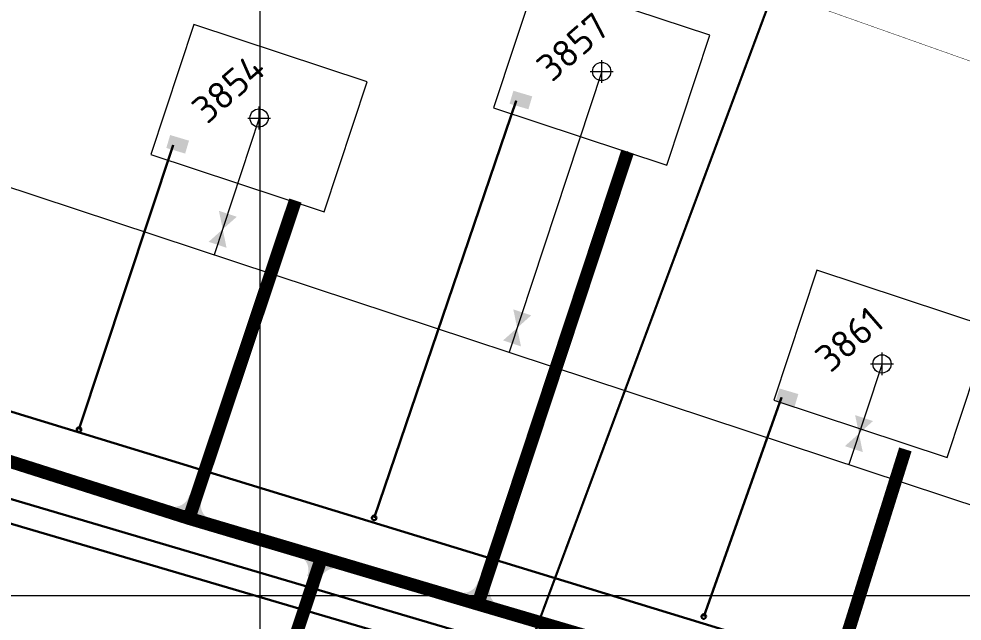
# Model space of a CAD drawing. Header units: millimetres. Extents: x 519 to 9564855, y -810 to 5021775.
# Drawn here: x 9529894.3 to 9530307.8, y 4998988.8 to 4999252.9 of the extents above; entities that cross this region are included whole.
import ezdxf

# ---------------------------------------------------------------- set-up
doc = ezdxf.new("R2010")
doc.units = ezdxf.units.MM
doc.header["$LTSCALE"] = 2
doc.header["$MEASUREMENT"] = 0
doc.header["$PDMODE"] = 2
doc.header["$PDSIZE"] = 5
for name, color, linetype in [('Existing roads', 41, 'Continuous'), ('Future Roads', 44, 'Continuous'), ('GRID_PULKOVO', 7, 'Continuous'), ('OilColl&Flowlines', 3, 'Continuous'), ('stage 7.frame', 7, 'Continuous'), ('vodovod', 5, 'Continuous')]:
    doc.layers.add(name, color=color, linetype=linetype)
for name, color, linetype, lineweight in [('Электро', 1, 'Continuous', 30), ('Электроснаб', 1, 'Continuous', 18), ('Электроснабжене', 1, 'Continuous', 18)]:
    doc.layers.add(name, color=color, linetype=linetype, lineweight=lineweight)
doc.styles.add('92051501$0$STANDARD', font='simplex.shx')
doc.styles.add('Elect', font='isocpeur.ttf')
doc.linetypes.add('WTR_LINE', pattern='A,0.5,-0.2,["W",92051501$0$STANDARD,S=0.1,R=0,X=-0.1,Y=-0.05],-0.05', length=0.75)

msp = doc.modelspace()

# ---------------------------------------------------------------- hatches: boundary and pattern name
at = {"layer": 'Existing roads', "lineweight": 0}
h = msp.add_hatch(color=256, dxfattribs=at)
edge = h.paths.add_edge_path()
edge.add_line((9529971.81109, 4999043.17524), (9529968.96296, 4999044.11764))
edge.add_arc((9529962.59681, 4999045.49063), 6.51252, 270.7393981, 347.8294369, ccw=False)
edge.add_line((9529962.68085, 4999038.97865), (9529969.65858, 4999036.66985))
edge.add_line((9529969.65858, 4999036.66985), (9529976.6363, 4999034.36105))
edge.add_arc((9529980.5879, 4999039.5377), 6.51252, 155.5536752, 232.643714, ccw=False)
edge.add_line((9529974.65923, 4999042.23285), (9529971.81109, 4999043.17524))
h = msp.add_hatch(color=256, dxfattribs=at)
edge = h.paths.add_edge_path()
edge.add_line((9530098.42945, 4999005.44156), (9530095.58131, 4999006.38395))
edge.add_arc((9530089.21517, 4999007.75694), 6.51252, 270.7393981, 347.8294369, ccw=False)
edge.add_line((9530089.29921, 4999001.24496), (9530096.27693, 4998998.93616))
edge.add_line((9530096.27693, 4998998.93616), (9530103.25466, 4998996.62736))
edge.add_arc((9530107.20625, 4999001.80401), 6.51252, 155.5536752, 232.643714, ccw=False)
edge.add_line((9530101.27759, 4999004.49916), (9530098.42945, 4999005.44156))
at = {"layer": 'Future Roads', "linetype": 'ByBlock', "lineweight": 0, "ltscale": 25}
h = msp.add_hatch(color=256, dxfattribs=at)
edge = h.paths.add_edge_path()
edge.add_line((9530023.49209, 4999007.68427), (9530026.34023, 4999006.74187))
edge.add_arc((9530032.70637, 4999005.36888), 6.51252, 450.7393981, 527.8294369, ccw=False)
edge.add_line((9530032.62233, 4999011.88086), (9530025.64461, 4999014.18966))
edge.add_line((9530025.64461, 4999014.18966), (9530018.66689, 4999016.49846))
edge.add_arc((9530014.71529, 4999011.32181), 6.51252, 335.5536752, 412.643714, ccw=False)
edge.add_line((9530020.64395, 4999008.62666), (9530023.49209, 4999007.68427))
at = {"layer": 'Электро', "ltscale": 7.5}
for points in [[(9530111.08978, 4999221.3614), (9530109.40935, 4999215.6938), (9530117.67193, 4999213.24397), (9530119.35236, 4999218.91157)], [(9529960.60841, 4999201.94386), (9529958.92799, 4999196.27626), (9529967.19057, 4999193.82643), (9529968.871, 4999199.49403)], [(9530227.74744, 4999090.83024), (9530226.06701, 4999085.16264), (9530234.32959, 4999082.71281), (9530236.01002, 4999088.38041)]]:
    msp.add_hatch(color=256, dxfattribs=at).paths.add_polyline_path(points)
at = {"layer": 'Электроснаб', "linetype": 'ByBlock', "lineweight": 0, "ltscale": 7.5}
for points in [[(9530111.08978, 4999221.3614), (9530109.40935, 4999215.6938), (9530117.67193, 4999213.24397), (9530119.35236, 4999218.91157)], [(9529960.60841, 4999201.94386), (9529958.92799, 4999196.27626), (9529967.19057, 4999193.82643), (9529968.871, 4999199.49403)], [(9530227.74744, 4999090.83024), (9530226.06701, 4999085.16264), (9530234.32959, 4999082.71281), (9530236.01002, 4999088.38041)]]:
    msp.add_hatch(color=1, dxfattribs=at).paths.add_polyline_path(points)
at = {"layer": 'Электроснабжене', "linetype": 'ByBlock', "lineweight": 0, "ltscale": 7.5}
for points in [[(9530111.08978, 4999221.3614), (9530109.40935, 4999215.6938), (9530117.67193, 4999213.24397), (9530119.35236, 4999218.91157)], [(9529960.60841, 4999201.94386), (9529958.92799, 4999196.27626), (9529967.19057, 4999193.82643), (9529968.871, 4999199.49403)], [(9530227.74744, 4999090.83024), (9530226.06701, 4999085.16264), (9530234.32959, 4999082.71281), (9530236.01002, 4999088.38041)]]:
    msp.add_hatch(color=1, dxfattribs=at).paths.add_polyline_path(points)

# ---------------------------------------------------------------- linework, layer by layer
at = {"layer": 'Existing roads', "lineweight": 0, "const_width": 5.7, "flags": 128}
msp.add_lwpolyline([(9528759.34942, 4998990.63947), (9528869.74502, 4999299.84584), (9528879.79845, 4999330.22957, -0.402301707), (9528904.2882, 4999343.17519), (9529822.22452, 4999080.50772), (9529968.84441, 4999033.85959), (9530095.52172, 4998996.26986), (9530247.6434, 4998951.50905), (9530528.30128, 4998870.75569)], format="xyb", dxfattribs=at)
for points in [[(9530161.17539, 4999194.69011), (9530095.52172, 4998996.26986)], [(9530015.5107, 4999173.25563), (9529968.84441, 4999033.85959)], [(9530282.93388, 4999064.10826), (9530247.6434, 4998951.50905)]]:
    msp.add_lwpolyline(points, dxfattribs=at)
at = {"layer": 'Future Roads', "linetype": 'ByBlock', "lineweight": 0, "ltscale": 25}
msp.add_line((9530161.17539, 4999194.69011), (9530095.52172, 4998996.26986), dxfattribs=at)
at = {"layer": 'Future Roads', "lineweight": 0, "const_width": 5.7, "elevation": 0.00005}
msp.add_lwpolyline([(9530005.86926, 4998952.84649), (9530026.96817, 4999016.61217)], dxfattribs=at)
at = {"layer": 'GRID_PULKOVO', "lineweight": 0}
for p, q in [((9530000, 5010000), (9530000, 4992000)), ((9519000, 4999000), (9533000, 4999000))]:
    msp.add_line(p, q, dxfattribs=at)
at = {"layer": 'OilColl&Flowlines', "linetype": 'ByBlock', "lineweight": 0, "ltscale": 25}
for p, q in [((9528878.06753, 4999514.03827), (9530630.33138, 4998934.24594)), ((9530149.8, 4999229.8), (9530109.19573, 4999106.68027)), ((9529999.6, 4999209.4), (9529979.96222, 4999149.4413)), ((9530272.7, 4999101.6), (9530258.08063, 4999057.41696))]:
    msp.add_line(p, q, dxfattribs=at)
at = {"layer": 'OilColl&Flowlines', "color": 6, "linetype": 'ByBlock', "lineweight": 0, "ltscale": 2, "const_width": 1}
msp.add_lwpolyline([(9530248.3, 4999327.2), (9530074.61052, 4998860.57769)], dxfattribs=at)
at = {"layer": 'OilColl&Flowlines', "linetype": 'ByBlock', "lineweight": 0, "ltscale": 25}
for points in [[(9529981.98614, 4999168.73091), (9529989.84325, 4999166.13114), (9529983.66323, 4999160.62657)], [(9529977.4832, 4999155.12201), (9529983.66323, 4999160.62657), (9529985.34031, 4999152.52223)], [(9530111.06077, 4999125.4897), (9530118.91788, 4999122.88993), (9530112.73785, 4999117.38536)], [(9530106.55783, 4999111.8808), (9530112.73785, 4999117.38536), (9530114.41494, 4999109.28102)], [(9530260.91139, 4999079.14503), (9530268.7685, 4999076.54526), (9530262.58848, 4999071.04069)], [(9530256.40845, 4999065.53613), (9530262.58848, 4999071.04069), (9530264.26556, 4999062.93635)]]:
    msp.add_solid(points, dxfattribs=at)
at = {"layer": 'stage 7.frame', "color": 0, "linetype": 'ByBlock', "lineweight": 0}
for points in [[(9530102.38202, 4999213.87759), (9530178.36254, 4999188.73701), (9530197.21798, 4999245.72241), (9530121.23745, 4999270.86299)], [(9529952.18202, 4999193.47759), (9530028.16254, 4999168.33701), (9530047.01798, 4999225.32241), (9529971.03745, 4999250.46299)], [(9530225.28202, 4999085.67759), (9530301.26254, 4999060.53702), (9530320.11798, 4999117.52241), (9530244.13745, 4999142.66299)]]:
    msp.add_lwpolyline(points, close=True, dxfattribs=at)
for centre in [(9530149.8, 4999229.8), (9529999.6, 4999209.4), (9530272.7, 4999101.6)]:
    msp.add_circle(centre, 4, dxfattribs=at)
at = {"layer": 'stage 7.frame', "color": 0, "linetype": 'ByBlock', "lineweight": 0, "ltscale": 80}
for p in [(9530149.8, 4999229.8), (9529999.6, 4999209.4), (9530272.7, 4999101.6)]:
    msp.add_point(p, dxfattribs=at)
at = {"layer": 'vodovod', "linetype": 'WTR_LINE', "lineweight": 0, "ltscale": 5, "const_width": 0.2, "elevation": -8.49546}
msp.add_lwpolyline([(9530874.60274, 5000116.82582), (9530713.5697, 4999649.86496), (9530740.56833, 4999585.67768), (9530583.71638, 4999137.87069), (9530086.28228, 4999314.10839), (9530240.27257, 4999756.28606), (9530196.17035, 4999770.3816)], dxfattribs=at)
at = {"layer": 'Электро', "ltscale": 7.5}
for p, q in [((9530112.35715, 4999216.92, 0), (9530050.03882, 4999034.06034)), ((9529961.87578, 4999197.50246, 0), (9529920.64034, 4999072.7769)), ((9530228.56893, 4999086.83609, 0), (9530194.56886, 4998990.81636))]:
    msp.add_line(p, q, dxfattribs=at)
at = {"layer": 'Электро'}
for p, q in [((9529744.65748, 4999125.43169), (9530356.82312, 4998938.09675)), ((9529744.44434, 4999085.51098, 0), (9530307.64624, 4998919.30414, 0)), ((9529740.91567, 4999075.55625, 0), (9530295.25031, 4998912.63014, 0))]:
    msp.add_line(p, q, dxfattribs=at)
at = {"layer": 'Электро', "ltscale": 0.5}
for centre, start, end in [((9529920.64034, 4999072.7769), 162, 342), ((9529920.64034, 4999072.7769), 342, 162), ((9530050.03882, 4999034.06034), 342, 162), ((9530050.03882, 4999034.06034), 162, 342), ((9530194.56886, 4998990.81636), 162, 342.0000001), ((9530194.56886, 4998990.81636), 342.0000001, 162)]:
    msp.add_arc(centre, 1, start, end, dxfattribs=at)
at = {"layer": 'Электроснаб', "color": 1, "linetype": 'ByBlock', "lineweight": 0, "ltscale": 7.5}
for p, q in [((9530112.35715, 4999216.92, 0), (9530050.03882, 4999034.06034)), ((9529961.87578, 4999197.50246, 0), (9529920.64034, 4999072.7769)), ((9530228.56893, 4999086.83609, 0), (9530194.56886, 4998990.81636))]:
    msp.add_line(p, q, dxfattribs=at)
at = {"layer": 'Электроснаб', "color": 1, "linetype": 'ByBlock', "lineweight": 0}
for p, q in [((9529744.65748, 4999125.43169), (9530356.82312, 4998938.09675)), ((9529744.44434, 4999085.51098, 0), (9530307.64624, 4998919.30414, 0)), ((9529740.91567, 4999075.55625, 0), (9530295.25031, 4998912.63014, 0))]:
    msp.add_line(p, q, dxfattribs=at)
at = {"layer": 'Электроснаб', "color": 1, "linetype": 'ByBlock', "lineweight": 0, "ltscale": 0.5}
for centre, start, end in [((9529920.64034, 4999072.7769), 162, 342), ((9529920.64034, 4999072.7769), 342, 162), ((9530050.03882, 4999034.06034), 342, 162), ((9530050.03882, 4999034.06034), 162, 342), ((9530194.56886, 4998990.81636), 162, 342.0000001), ((9530194.56886, 4998990.81636), 342.0000001, 162)]:
    msp.add_arc(centre, 1, start, end, dxfattribs=at)
at = {"layer": 'Электроснабжене', "color": 1, "linetype": 'ByBlock', "lineweight": 0, "ltscale": 7.5}
for p, q in [((9530112.35715, 4999216.92, 0), (9530050.03882, 4999034.06034)), ((9529961.87578, 4999197.50246, 0), (9529920.64034, 4999072.7769)), ((9530228.56893, 4999086.83609, 0), (9530194.56886, 4998990.81636))]:
    msp.add_line(p, q, dxfattribs=at)
at = {"layer": 'Электроснабжене', "color": 1, "linetype": 'ByBlock', "lineweight": 0}
for p, q in [((9529744.65748, 4999125.43169), (9530356.82312, 4998938.09675)), ((9529744.44434, 4999085.51098, 0), (9530307.64624, 4998919.30414, 0)), ((9529740.91567, 4999075.55625, 0), (9530295.25031, 4998912.63014, 0))]:
    msp.add_line(p, q, dxfattribs=at)
at = {"layer": 'Электроснабжене', "color": 1, "linetype": 'ByBlock', "lineweight": 0, "ltscale": 0.5}
for centre, start, end in [((9529920.64034, 4999072.7769), 162, 342), ((9529920.64034, 4999072.7769), 342, 162), ((9530050.03882, 4999034.06034), 342, 162), ((9530050.03882, 4999034.06034), 162, 342), ((9530194.56886, 4998990.81636), 162, 342.0000001), ((9530194.56886, 4998990.81636), 342.0000001, 162)]:
    msp.add_arc(centre, 1, start, end, dxfattribs=at)

# ---------------------------------------------------------------- texts
at = {"layer": 'stage 7.frame', "color": 0, "linetype": 'ByBlock', "lineweight": 0, "style": 'Elect'}
for s, p in [('3857', (9530127.98804, 4999224.76754)), ('3854', (9529976.84391, 4999206.35183)), ('3861', (9530250.13662, 4999097.31967))]:
    msp.add_text(s, height=12, rotation=41, dxfattribs=at).set_placement(p)

doc.saveas('drawing.dxf')
